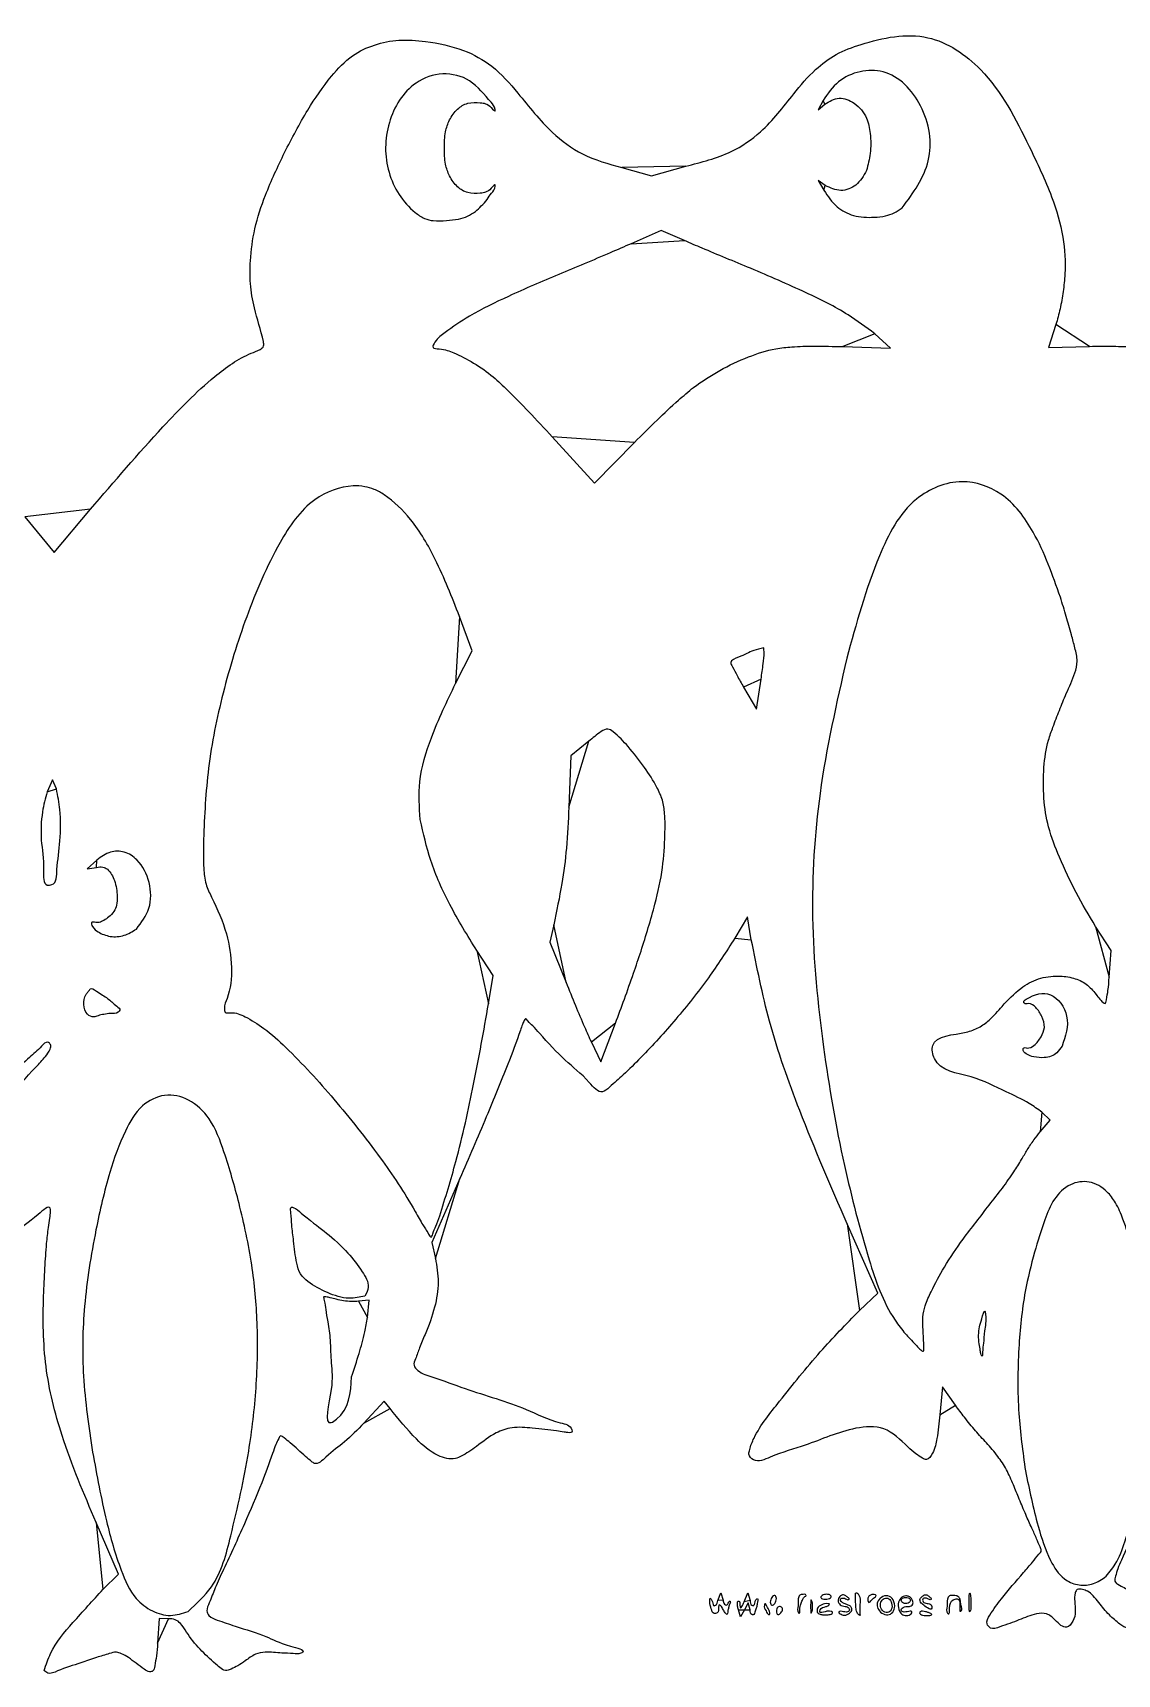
# Model space of a CAD drawing. Extents: x 0 to 2979, y 17 to 451.
# Drawn here: x 1323.8 to 1608.7, y 16.6 to 447.8 of the extents above; entities that cross this region are included whole.
import ezdxf

# ---------------------------------------------------------------- set-up
doc = ezdxf.new("R2010")
doc.units = 0
doc.layers.add('Layer_1', color=7, linetype='CONTINUOUS')

msp = doc.modelspace()

# ---------------------------------------------------------------- linework, layer by layer
at = {"layer": 'Layer_1', "color": 7}
for points in [[(1531.46184, 430.10472), (1530.18112, 427.600016), (1531.90088, 429.133352)], [(1478.62368, 412.427672), (1486.37624, 410.315632), (1495.38816, 412.813128)], [(1532.05256, 407.731432), (1530.15176, 409.062848), (1531.67456, 406.47776)], [(1552.25712, 401.83876), (1552.25968, 401.83876)], [(1440.10392, 400.938912), (1440.104, 400.938928)], [(1495.05072, 393.252256), (1488.90144, 395.92132), (1481.05072, 392.442)], [(1592.63736, 371.2), (1590.69584, 365.2), (1601.46376, 365.481288)], [(1536.6416, 365.404864), (1549.1896, 364.983152), (1545.0368, 368.801664)], [(1497.4172, 354.708328), (1497.4172, 354.708328)], [(1460.31936, 341.68816), (1471.4144, 329.558216), (1481.9072, 340.227424)], [(1321.77656, 320.676432), (1329.42328, 311.352856), (1338.98904, 322.676432)], [(1434.91992, 276.9238), (1439.25888, 285.447592), (1435.928, 294.5238)], [(1515.86936, 286.247272), (1515.86936, 286.247272)], [(1510.58008, 275.973544), (1513.96016, 270.13532), (1515.1912, 278.067664)], [(1469.90672, 261.724896), (1465.2, 257.936112), (1464.67032, 244.368056)], [(1330.05568, 249.2), (1328.98368, 251.6), (1327.57056, 248.4)], [(1340.67096, 230.517776), (1338.11672, 228.235536), (1340.58728, 228.598136)], [(1330.12272, 228.05952), (1330.12288, 228.05952)], [(1351.0408, 212.38884), (1351.0408, 212.388832)], [(1460.68776, 213.478848), (1459.7028, 208.957704), (1463.92472, 198.361176)], [(1512.61232, 209.578992), (1511.59504, 215.557992), (1508.2764, 209.978992)], [(1606.65376, 199.76288), (1607.14512, 206.725752), (1603.05872, 213.096056)], [(1443.5648, 192.70896), (1444.75752, 200.21792), (1440.48568, 206.70896)], [(1483.63288, 206.610952), (1483.63288, 206.610952)], [(1344.24416, 190.217712), (1344.24416, 190.217712)], [(1470.59472, 182.639864), (1473.04264, 177.51508), (1476.91096, 187.649344)], [(1594.24488, 181.6), (1594.24488, 181.6)], [(1588.49776, 159.097416), (1591.12776, 162.169904), (1588.96384, 164.237128)], [(1436.00288, 146.802784), (1428.63904, 130.005584), (1429.6352, 125.853184)], [(1430.75992, 137.016592), (1430.75992, 137.016592)], [(1541.01752, 112.163064), (1545.88416, 116.726144), (1537.78688, 134.963064)], [(1411.7816, 110.340568), (1412.19512, 114.901504), (1409.42464, 114.578064)], [(1411.10544, 115.924936), (1411.10544, 115.924936)], [(1557.74648, 106.766536), (1557.74688, 106.766536)], [(1573.86272, 106.8), (1573.86272, 106.8)], [(1407.6084, 94.696808), (1407.6084, 94.696808)], [(1566.22816, 87.266408), (1562.8, 92.13444), (1562.176, 84.726096)], [(1417.6944, 86.385976), (1416.16408, 88.371968), (1410.82224, 82.602304)], [(1342.2592, 38.855688), (1346.38032, 42.911376), (1340.48824, 56.455688)], [(1605.4324, 41.981536), (1605.43216, 41.981536)], [(1503.8028, 35.98688), (1504.5736, 37.973736), (1505.17424, 36.081176)], [(1512.32752, 33.498608), (1511.76184, 35.3972), (1510.77872, 33.560272), (1509.7956, 31.723344), (1509.2248, 33.521968), (1509.2248, 33.521968)], [(1510.69232, 35.592856), (1511.71256, 37.985696), (1512.30288, 35.992856)], [(1517.6, 35.505576), (1517.6, 35.505576)], [(1524.91984, 34.6), (1524.91984, 34.6)], [(1530.90592, 36.971432), (1530.90592, 36.971432)], [(1543.2, 36.266664), (1543.2, 36.266664)], [(1554.4, 36), (1554.4, 36)], [(1557.95288, 34.746088), (1557.95288, 34.746144)], [(1569.82856, 35.6), (1569.8288, 35.6)], [(1359.5028, 31.198568), (1357.0056, 31.200168), (1356.63336, 24.77076)], [(1364.63976, 33.123992), (1364.63976, 33.123992)], [(1502.10184, 33.809016), (1502.10184, 33.809016)], [(1516.4988, 33.230944), (1516.4988, 33.230944)], [(1519.2, 33.152784), (1519.2, 33.152784)], [(1528.1856, 34.4), (1528.1856, 34.4)], [(1529.93712, 32.901688), (1529.93712, 32.901688)], [(1535.67352, 32.681096), (1535.67352, 32.681096)], [(1540.53312, 32.533336), (1540.53336, 32.533336)], [(1546.58336, 32.936648), (1546.58336, 32.936648)], [(1549.6, 34.352784), (1549.6, 34.352784)], [(1551.5072, 33.153272), (1551.5072, 33.153272)], [(1556.8, 32.725104), (1556.8, 32.725104)], [(1564.09464, 34.490768), (1564.09464, 34.490768)], [(1326.81456, 17.576672), (1326.81456, 17.576504)]]:
    msp.add_lwpolyline(points, close=True, dxfattribs=at)
for points, knots in [([(1389.96408, 416.4), (1391.922081, 420.17085), (1395.550021, 427.157781), (1401.473427, 435.749523), (1407.247261, 441.935798), (1413.579835, 444.911222), (1420.167933, 446.215972), (1428.114879, 445.601284), (1436.604162, 443.867151), (1445.140753, 439.203901), (1452.207087, 431.034917), (1458.984467, 422.275771), (1468.367259, 415.270553), (1475.063466, 413.414494), (1478.62368, 412.427672)], [0, 0, 0, 0, 12.72927, 23.585801, 31.302924, 37.732295, 44.220976, 51.240161, 61.497502, 70.031841, 79.843518, 93.59008, 103.27574, 114.271629, 114.271629, 114.271629, 114.271629]), ([(1495.38816, 412.813128), (1499.469185, 413.843916), (1506.578251, 415.639528), (1516.468243, 422.295286), (1522.712322, 430.680771), (1528.845472, 437.949969), (1534.862127, 442.525586), (1544.69106, 446.081215), (1558.970812, 449.004018), (1576.078171, 437.257188), (1582.051591, 425.201511), (1585.61984, 418)], [0, 0, 0, 0, 12.541812, 21.847592, 35.06916, 43.666336, 50.368773, 57.39119, 75.072353, 91.200629, 115.128105, 115.128105, 115.128105, 115.128105]), ([(1440.104, 400.938928), (1440.634708, 401.400948), (1441.740871, 402.363944), (1443.197708, 403.943138), (1444.274056, 405.7887), (1445.370121, 406.833661), (1445.352928, 408.359223), (1443.59357, 405.915557), (1441.507853, 405.69581), (1438.074968, 405.524112), (1435.16717, 407.352151), (1433.215649, 410.089146), (1432.030492, 413.644074), (1431.982734, 417.599993), (1432.030591, 421.55596), (1433.215407, 425.110835), (1435.168391, 427.847776), (1438.071755, 429.675438), (1441.532081, 429.508365), (1443.557775, 429.270329), (1445.414238, 426.884072), (1445.268209, 428.464076), (1442.933097, 430.947719), (1439.309626, 435.848497), (1431.431527, 437.774463), (1422.424705, 434.596524), (1416.315368, 424.319385), (1416.126658, 411.061633), (1421.574612, 402.468602), (1426.522523, 399.018149), (1429.412964, 398.308977), (1432.429945, 398.55816), (1435.455083, 398.787611), (1438.09267, 399.537801), (1439.43959, 400.476115), (1440.10392, 400.938912)], [0, 0, 0, 0, 2.111731, 4.401516, 6.400517, 8.502155, 8.838519, 10.220608, 13.35929, 16.655747, 19.739109, 23.280691, 26.556636, 30.817412, 35.078189, 38.354158, 41.89585, 44.978083, 48.27874, 51.437337, 52.785865, 53.157688, 55.332402, 63.304078, 70.572978, 77.978658, 90.521403, 103.579645, 116.148214, 119.084436, 121.464066, 124.900215, 128.100279, 130.581257, 132.995868, 132.995868, 132.995868, 132.995868]), ([(1552.25968, 401.83876), (1555.139916, 405.791715), (1560.983816, 413.812123), (1558.703046, 428.877606), (1549.894275, 438.137032), (1541.012911, 438.068901), (1535.136912, 435.356047), (1532.69562, 431.867673), (1531.46184, 430.10472)], [0, 0, 0, 0, 14.174962, 28.760506, 42.038497, 48.076433, 54.298927, 60.65678, 60.65678, 60.65678, 60.65678]), ([(1531.90088, 429.133352), (1533.138251, 429.864141), (1535.631156, 431.336444), (1540.167068, 429.455913), (1543.121278, 425.880947), (1544.009868, 421.039329), (1544.08661, 416.348148), (1543.264928, 413.16338), (1542.88192, 411.678872)], [0, 0, 0, 0, 4.090988, 8.242024, 13.332935, 17.484682, 22.729794, 27.309331, 27.309331, 27.309331, 27.309331]), ([(1338.98904, 322.676432), (1345.259986, 329.98912), (1355.650885, 342.106176), (1369.321646, 356.129641), (1378.500464, 362.797871), (1383.168293, 364.348209), (1384.692428, 365.447799), (1383.851552, 369.586396), (1382.060337, 374.568685), (1380.844394, 381.809056), (1380.93498, 388.789055), (1381.979368, 396.684073), (1385.139269, 406.217697), (1388.215512, 412.709814), (1389.96408, 416.4)], [0, 0, 0, 0, 28.835478, 47.780116, 59.182053, 61.692446, 62.992672, 64.153249, 73.299596, 79.778596, 85.792811, 94.243967, 103.542252, 115.788235, 115.788235, 115.788235, 115.788235]), ([(1585.61984, 418), (1587.709746, 413.644774), (1591.390295, 405.974754), (1594.81058, 394.673668), (1595.248355, 386.154582), (1594.58258, 379.86707), (1593.835789, 375.408774), (1593.024382, 372.559186), (1592.63736, 371.2)], [0, 0, 0, 0, 14.483978, 25.507835, 35.168945, 39.823331, 44.469237, 48.706115, 48.706115, 48.706115, 48.706115]), ([(1542.88192, 411.678872), (1542.083818, 410.270619), (1540.592578, 407.639324), (1536.021033, 405.845788), (1533.391017, 407.095456), (1532.05256, 407.731432)], [0, 0, 0, 0, 4.764793, 8.902928, 13.191321, 13.191321, 13.191321, 13.191321]), ([(1531.67456, 406.47776), (1532.713968, 404.926086), (1534.670543, 402.005225), (1539.564442, 399.429822), (1544.090287, 399.265534), (1547.696638, 399.651606), (1550.235176, 400.431161), (1551.58124, 401.368239), (1552.25712, 401.83876)], [0, 0, 0, 0, 5.530867, 10.41127, 15.900467, 18.861422, 21.298347, 23.75598, 23.75598, 23.75598, 23.75598]), ([(1481.05072, 392.442), (1479.22222, 391.645542), (1475.122455, 389.859765), (1468.77107, 387.170271), (1459.791636, 383.489432), (1449.611396, 379.063548), (1439.604698, 374.283089), (1433.056465, 369.821495), (1429.952497, 367.55277), (1428.49529, 364.861531), (1431.771845, 364.827415), (1434.892977, 363.673531), (1439.885682, 361.074997), (1444.582881, 357.82173), (1449.247362, 353.296259), (1454.412583, 348.055203), (1458.266061, 343.901455), (1460.31936, 341.68816)], [0, 0, 0, 0, 5.983437, 13.415746, 20.688302, 35.11311, 46.601212, 54.283862, 57.972847, 59.429205, 61.083938, 65.084476, 70.875994, 77.242076, 82.352991, 90.290894, 99.344928, 99.344928, 99.344928, 99.344928]), ([(1545.0368, 368.801664), (1542.747749, 370.507079), (1537.118895, 374.700754), (1525.986242, 380.131615), (1515.171524, 384.871304), (1505.991722, 388.62524), (1500.208744, 391.047284), (1496.59412, 392.592478), (1495.05072, 393.252256)], [0, 0, 0, 0, 8.549287, 21.022989, 36.995596, 44.012397, 50.769943, 55.805417, 55.805417, 55.805417, 55.805417]), ([(1497.4172, 354.708328), (1499.676829, 356.254815), (1504.235889, 359.375029), (1511.546522, 362.712158), (1517.938959, 364.833568), (1523.789457, 365.445159), (1529.665317, 365.584959), (1534.131527, 365.469662), (1536.6416, 365.404864)], [0, 0, 0, 0, 8.19922, 16.54287, 24.038015, 28.266063, 34.135369, 41.666741, 41.666741, 41.666741, 41.666741]), ([(1601.46376, 365.481288), (1603.535959, 365.50836), (1607.4464, 365.559448), (1612.668787, 365.348725), (1618.425524, 364.797988), (1624.994637, 362.446382), (1632.522303, 358.821216), (1638.264061, 354.97132), (1642.002524, 351.784418), (1644.190908, 349.991253), (1645.503966, 348.914665), (1646.03104, 348.482512)], [0, 0, 0, 0, 6.215253, 11.728783, 15.683574, 23.509082, 32.453791, 40.747174, 44.1407, 47.189903, 49.234675, 49.234675, 49.234675, 49.234675]), ([(1481.9072, 340.227424), (1483.889914, 342.200924), (1487.673489, 345.966916), (1492.807257, 350.842316), (1496.085909, 353.591874), (1497.4172, 354.708328)], [0, 0, 0, 0, 8.393016, 16.016233, 21.227761, 21.227761, 21.227761, 21.227761]), ([(1435.928, 294.5238), (1433.953628, 299.580822), (1430.481311, 308.474579), (1424.081566, 319.540211), (1418.083346, 325.427998), (1413.718673, 327.951837), (1410.915741, 328.737672), (1405.453348, 329.043315), (1396.038751, 325.405629), (1387.124539, 312.069668), (1379.750432, 294.691887), (1373.592754, 274.744405), (1369.559476, 255.147754), (1368.963014, 242.187775), (1368.6748, 235.925424)], [0, 0, 0, 0, 16.278472, 28.628863, 38.068776, 41.070518, 43.655502, 46.719832, 57.389567, 71.897022, 93.307022, 114.268983, 134.355605, 153.1368, 153.1368, 153.1368, 153.1368]), ([(1593.81352, 299.56732), (1591.771332, 305.393013), (1588.281854, 315.34735), (1579.623146, 327.143177), (1567.267665, 331.421037), (1553.386788, 325.539549), (1544.183555, 307.265841), (1540.163162, 292.559679), (1537.69432, 283.52892)], [0, 0, 0, 0, 18.524724, 31.653122, 42.320214, 55.142176, 72.913453, 101.191296, 101.191296, 101.191296, 101.191296]), ([(1603.05872, 213.096056), (1601.305694, 216.025691), (1597.793795, 221.894731), (1593.722138, 230.646531), (1590.493054, 238.867714), (1589.296298, 246.905495), (1589.276595, 254.585804), (1590.219518, 260.890523), (1591.977138, 265.78497), (1593.532543, 269.871373), (1595.468629, 274.610091), (1597.472522, 278.737793), (1598.472579, 282.890706), (1597.601798, 286.274465), (1596.635721, 290.157312), (1595.343224, 294.607042), (1594.333701, 297.88056), (1593.81352, 299.56732)], [0, 0, 0, 0, 10.233862, 20.501852, 28.946055, 36.612635, 44.713578, 51.946045, 55.576977, 60.290816, 65.071782, 70.914535, 74.093904, 77.587058, 81.179749, 86.163165, 91.460651, 91.460651, 91.460651, 91.460651]), ([(1515.86936, 286.247272), (1514.970161, 286.048312), (1512.609224, 285.525921), (1510.306919, 284.049009), (1506.674185, 282.915345), (1507.987403, 280.815383), (1508.946795, 278.766229), (1509.986737, 276.988077), (1510.58008, 275.973544)], [0, 0, 0, 0, 2.689167, 7.060677, 9.554503, 10.748106, 13.359085, 16.82799, 16.82799, 16.82799, 16.82799]), ([(1515.1912, 278.067664), (1515.368427, 279.408339), (1515.674178, 281.721271), (1516.07715, 284.461192), (1515.916331, 285.843531), (1515.86936, 286.247272)], [0, 0, 0, 0, 4.066033, 7.014714, 8.231255, 8.231255, 8.231255, 8.231255]), ([(1537.69432, 283.52892), (1535.010963, 271.756055), (1529.904008, 249.349983), (1527.856435, 214.893744), (1531.073034, 182.15588), (1536.265822, 152.148745), (1542.58983, 127.990088), (1547.503241, 113.244093), (1553.130314, 105.864481), (1554.994937, 104.083726), (1557.987662, 100.788998), (1557.927654, 102.797753), (1557.894547, 104.361325), (1557.801067, 105.879819), (1557.74648, 106.766536)], [0, 0, 0, 0, 36.178175, 68.854164, 103.014079, 134.610561, 160.267638, 177.501876, 181.88327, 186.198834, 188.548684, 189.258052, 191.114985, 193.721238, 193.721238, 193.721238, 193.721238]), ([(1425.61224, 241.12352), (1425.410369, 244.454527), (1424.965586, 251.793764), (1428.684953, 263.962238), (1432.665485, 272.237167), (1434.91992, 276.9238)], [0, 0, 0, 0, 9.944449, 21.910688, 37.53966, 37.53966, 37.53966, 37.53966]), ([(1483.63288, 206.610952), (1484.920012, 210.703646), (1487.186596, 217.910707), (1489.450753, 228.145302), (1489.920892, 236.1557), (1490.000626, 242.071102), (1489.410988, 246.319437), (1487.510517, 250.385575), (1484.498277, 255.10349), (1480.552049, 260.028553), (1477.526668, 263.394841), (1474.852141, 265.273443), (1472.417395, 263.814548), (1470.933173, 262.57922), (1469.90672, 261.724896)], [0, 0, 0, 0, 12.87158, 22.66631, 31.343348, 36.884282, 40.417684, 44.086706, 50.222091, 57.247842, 62.769296, 64.317568, 66.169496, 70.322057, 70.322057, 70.322057, 70.322057]), ([(1327.57056, 248.4), (1327.127035, 246.684911), (1326.066662, 242.584497), (1325.813735, 235.268819), (1326.966685, 229.981676), (1326.446145, 223.682404), (1330.139938, 224.080186), (1330.130252, 226.318816), (1330.12272, 228.05952)], [0, 0, 0, 0, 5.344026, 12.776428, 20.805133, 24.735775, 25.938991, 30.145317, 30.145317, 30.145317, 30.145317]), ([(1330.12288, 228.05952), (1330.450614, 230.559871), (1331.132311, 235.760674), (1331.268041, 242.901649), (1330.403885, 247.391038), (1330.05568, 249.2)], [0, 0, 0, 0, 7.568949, 15.743635, 21.260553, 21.260553, 21.260553, 21.260553]), ([(1464.67032, 244.368056), (1464.511011, 240.783026), (1464.212697, 234.069871), (1462.873441, 223.743561), (1461.454561, 217.080008), (1460.68776, 213.478848)], [0, 0, 0, 0, 10.762082, 20.152557, 31.1951, 31.1951, 31.1951, 31.1951]), ([(1440.48568, 206.70896), (1438.036189, 210.690325), (1433.380351, 218.257852), (1428.18485, 229.79982), (1426.43128, 237.5184), (1425.61224, 241.12352)], [0, 0, 0, 0, 14.022833, 26.653714, 37.723673, 37.723673, 37.723673, 37.723673]), ([(1351.0408, 212.388832), (1352.361024, 214.124148), (1355.078671, 217.696252), (1354.867527, 224.743348), (1352.19784, 230.143156), (1348.096524, 232.932548), (1343.923772, 232.932763), (1341.804303, 231.359204), (1340.67096, 230.517776)], [0, 0, 0, 0, 6.374589, 13.121934, 19.853331, 23.777945, 27.382506, 31.525183, 31.525183, 31.525183, 31.525183]), ([(1368.6748, 235.925424), (1368.651393, 233.39932), (1368.615178, 229.490974), (1369.065898, 224.256421), (1371.856057, 218.763789), (1374.949703, 211.685574), (1376.400041, 202.595317), (1375.716352, 195.686266), (1374.057373, 192.23194), (1374.22923, 190.196891), (1376.870227, 190.668189), (1380.128616, 189.201675), (1385.155802, 186.062076), (1393.031553, 178.868298), (1403.320556, 167.586871), (1414.800374, 153.065445), (1422.160349, 142.17322), (1426.153394, 134.814101), (1427.367805, 133.09026), (1428.524891, 130.960938), (1429.046438, 132.915118), (1429.816955, 134.405792), (1430.416316, 136.065251), (1430.75992, 137.016592)], [0, 0, 0, 0, 7.602614, 11.762636, 15.527697, 25.917495, 34.816553, 43.071792, 45.789725, 46.780306, 48.120004, 52.157814, 57.954762, 65.579585, 84.168821, 103.759245, 120.638695, 124.666832, 127.515633, 128.579216, 129.536119, 131.706186, 134.621625, 134.621625, 134.621625, 134.621625]), ([(1340.58728, 228.598136), (1341.146459, 228.680025), (1342.14596, 228.826397), (1343.632087, 228.086727), (1344.578493, 226.727507), (1345.388361, 225.029107), (1345.868208, 223.071597), (1346.042841, 220.901474), (1345.979628, 218.812739), (1345.229929, 216.872364), (1343.920744, 215.613459), (1342.616068, 214.675968), (1341.418138, 214.098128), (1340.39539, 214.062904), (1338.937691, 214.407071), (1339.676624, 212.538183), (1341.249257, 211.349687), (1344.232798, 210.187338), (1347.915395, 210.461911), (1349.999667, 211.746942), (1351.0408, 212.38884)], [0, 0, 0, 0, 1.657008, 2.961808, 4.727781, 6.518413, 8.602638, 10.722485, 13.048855, 14.810977, 16.80824, 18.367426, 19.694666, 20.597167, 21.702254, 22.765529, 24.791547, 28.211872, 31.844772, 35.47069, 35.47069, 35.47069, 35.47069]), ([(1508.2764, 209.978992), (1506.02168, 206.477683), (1501.267641, 199.095231), (1492.915753, 188.641655), (1485.353056, 180.302286), (1479.32927, 174.324289), (1476.097986, 171.570381), (1472.921903, 168.609114), (1468.794489, 173.806321), (1463.440412, 177.864904), (1458.605474, 183.101567), (1455.3541, 186.86723), (1454.199973, 187.793766), (1453.286745, 189.067897), (1452.812633, 188.118991), (1452.434885, 187.218511), (1451.091604, 183.220111), (1448.03798, 175.234854), (1442.662454, 162.180936), (1438.346895, 152.215536), (1436.00288, 146.802784)], [0, 0, 0, 0, 12.491323, 26.337748, 40.001532, 46.489521, 51.345607, 53.544521, 57.783331, 66.412506, 76.18592, 78.786425, 80.699107, 81.515587, 82.021452, 83.194724, 84.796799, 94.323697, 109.223377, 126.937963, 126.937963, 126.937963, 126.937963]), ([(1537.78688, 134.963064), (1533.504826, 144.809476), (1525.930999, 162.225189), (1517.120263, 187.100783), (1514.053759, 202.391466), (1512.61232, 209.578992)], [0, 0, 0, 0, 32.217414, 56.984131, 78.952292, 78.952292, 78.952292, 78.952292]), ([(1476.91096, 187.649344), (1477.696236, 189.752114), (1479.324363, 194.111823), (1481.569469, 200.431838), (1482.98272, 204.663975), (1483.63288, 206.610952)], [0, 0, 0, 0, 6.733809, 13.961326, 20.119233, 20.119233, 20.119233, 20.119233]), ([(1588.96384, 164.237128), (1587.870591, 165.051205), (1584.976243, 167.20645), (1578.490124, 169.96352), (1570.804171, 174.228224), (1560.83161, 175.124608), (1559.432807, 184.527124), (1567.481557, 184.510315), (1572.358539, 186.339971), (1575.616569, 188.733978), (1578.882568, 192.550737), (1582.803634, 196.686673), (1587.932508, 199.614594), (1592.857455, 200.169125), (1597.19161, 199.723807), (1600.75689, 198.062569), (1602.752689, 195.831), (1604.073931, 194.03919), (1604.76619, 193.299729), (1605.72947, 192.504867), (1606.03398, 194.553946), (1606.396888, 196.429329), (1606.559292, 198.536917), (1606.65376, 199.76288)], [0, 0, 0, 0, 4.083479, 10.810895, 20.82307, 31.647144, 35.13955, 44.554677, 48.098842, 51.462213, 56.405639, 63.200575, 68.462726, 73.72839, 77.780554, 81.441434, 85.184347, 86.727252, 87.935639, 88.578227, 89.606388, 92.139912, 95.662954, 95.662954, 95.662954, 95.662954]), ([(1344.24416, 190.217712), (1344.953563, 190.166125), (1345.893546, 190.097769), (1347.061225, 191.230281), (1345.185149, 192.613962), (1343.478636, 194.36471), (1341.295793, 195.425198), (1339.148985, 197.160247), (1338.654573, 196.261022), (1338.264324, 195.766543), (1337.357918, 194.690066), (1337.128958, 192.523458), (1337.702251, 190.060847), (1339.693452, 189.021085), (1341.10654, 189.74811), (1342.576222, 189.962307), (1343.67351, 190.130331), (1344.24416, 190.217712)], [0, 0, 0, 0, 2.061545, 2.731616, 4.087369, 7.237512, 10.770266, 12.486018, 12.879797, 13.581388, 14.439063, 17.018409, 19.754278, 21.58734, 22.714318, 24.312537, 26.044323, 26.044323, 26.044323, 26.044323]), ([(1463.92472, 198.361176), (1464.740905, 196.346098), (1466.324842, 192.435518), (1468.53108, 187.186508), (1469.985539, 183.982022), (1470.59472, 182.639864)], [0, 0, 0, 0, 6.522362, 12.657686, 17.07934, 17.07934, 17.07934, 17.07934]), ([(1594.24488, 181.6), (1595.149412, 184.214481), (1596.852479, 189.137064), (1591.708548, 196.529948), (1586.721836, 195.21283), (1584.019871, 193.432072), (1584.452176, 192.585053), (1585.887762, 193.080764), (1587.63034, 191.672034), (1589.03115, 189.479065), (1589.95538, 186.632183), (1588.752488, 183.89854), (1587.309816, 181.996302), (1585.519484, 180.910519), (1584.61502, 181.283648), (1584.123436, 181.193612), (1583.816586, 180.426329), (1585.050492, 179.285327), (1586.986122, 178.676535), (1589.300324, 178.505369), (1591.409105, 178.816391), (1593.070277, 179.916584), (1593.821623, 180.993397), (1594.24488, 181.6)], [0, 0, 0, 0, 8.008035, 15.077642, 21.534586, 22.519385, 22.888374, 23.949743, 26.111901, 28.99237, 31.927272, 34.542254, 37.466851, 39.363601, 39.930822, 40.342827, 40.689778, 42.145687, 44.35635, 47.066131, 48.945124, 50.654509, 52.859734, 52.859734, 52.859734, 52.859734]), ([(1430.75992, 137.016592), (1432.223163, 141.771549), (1435.728963, 153.164004), (1439.831859, 171.802693), (1442.308453, 185.67281), (1443.5648, 192.70896)], [0, 0, 0, 0, 14.920678, 35.748618, 57.192754, 57.192754, 57.192754, 57.192754]), ([(1340.48824, 56.455688), (1337.265069, 63.996215), (1331.605702, 77.236157), (1326.600376, 97.351959), (1326.442176, 112.262605), (1326.98595, 123.016227), (1327.379861, 129.018336), (1327.837656, 133.354952), (1328.305664, 136.21624), (1328.493931, 137.80714), (1328.482644, 140.240494), (1323.229095, 135.493783), (1319.552656, 133.277257), (1314.06667, 128.108598), (1310.09904, 123.894858), (1307.993493, 119.054812), (1307.879157, 113.505288), (1308.762752, 106.282367), (1311.421639, 96.792995), (1315.469827, 86.922307), (1317.063817, 79.820456), (1319.859596, 75.467082), (1317.269858, 73.481835), (1313.615301, 78.982625), (1308.492825, 82.898556), (1300.982282, 92.386728), (1293.796213, 103.064879), (1289.081723, 116.290716), (1290.680007, 129.919681), (1298.895116, 143.7876), (1310.014843, 159.900984), (1320.361251, 171.570062), (1326.884821, 178.52511), (1328.311859, 180.398891), (1328.762966, 182.033401), (1327.421718, 183.030282), (1325.455049, 180.766876), (1322.630456, 178.481226), (1318.970905, 174.775686), (1316.1481, 172.697087), (1313.277265, 170.497666), (1312.099875, 174.29647), (1314.556065, 178.997458), (1316.047561, 183.649963), (1317.00712, 186.643168)], [0, 0, 0, 0, 24.584063, 43.165629, 61.730846, 69.038969, 75.504287, 79.73271, 82.199754, 84.038387, 84.865959, 88.438765, 95.983426, 103.430656, 109.26043, 113.545034, 118.850942, 125.690105, 135.324819, 148.549081, 156.452436, 159.580786, 160.518317, 164.942973, 173.564262, 183.007459, 199.736279, 212.71833, 223.989235, 239.637806, 260.425518, 282.780421, 286.518417, 288.778316, 290.047305, 290.934806, 292.848738, 297.186588, 303.17109, 307.278201, 309.382271, 311.161423, 316.339412, 325.679966, 325.679966, 325.679966, 325.679966]), ([(1364.63976, 33.123992), (1366.873695, 35.144153), (1372.703323, 40.415922), (1376.629279, 55.86413), (1380.569189, 73.1185), (1382.774509, 91.944066), (1383.084498, 108.330995), (1381.615021, 124.586838), (1378.374186, 139.590201), (1374.683251, 152.392087), (1371.104551, 162.215572), (1365.37168, 167.872987), (1358.371957, 169.456027), (1351.755381, 166.033753), (1347.388168, 158.288887), (1343.468152, 147.274611), (1339.951023, 131.831619), (1337.033025, 113.985776), (1336.662736, 94.299962), (1338.565027, 81.574767), (1339.5592, 74.924336)], [0, 0, 0, 0, 8.889544, 23.197962, 45.954751, 62.712879, 79.787797, 95.075655, 111.571455, 125.698839, 135.189205, 142.520344, 148.905054, 155.320509, 163.319475, 174.913261, 190.480938, 210.703819, 229.105364, 249.250705, 249.250705, 249.250705, 249.250705]), ([(1559.83984, 117.10864), (1560.959181, 119.290655), (1563.4178, 124.083421), (1568.65526, 131.625963), (1573.980869, 138.360416), (1578.519964, 144.21798), (1581.370064, 148.186169), (1583.483849, 151.571176), (1585.103988, 154.431839), (1586.739586, 156.867781), (1587.944209, 158.395429), (1588.49776, 159.097416)], [0, 0, 0, 0, 7.350472, 16.145212, 27.480249, 33.11632, 38.375212, 42.128555, 45.082487, 48.236361, 50.917828, 50.917828, 50.917828, 50.917828]), ([(1613.0612, 157.057568), (1613.590273, 156.284933), (1614.650299, 154.736916), (1616.058256, 152.52778), (1617.302351, 150.180091), (1619.07701, 147.425792), (1621.648504, 143.93239), (1628.158519, 135.631024), (1636.450201, 125.220232), (1643.473088, 110.915382), (1641.358712, 99.915212), (1636.895879, 91.933149), (1632.09626, 84.799258), (1627.068078, 78.936647), (1622.917182, 74.336217), (1620.365772, 70.466575), (1618.344883, 65.871915), (1616.169765, 60.446159), (1613.230105, 53.842873), (1610.673551, 48.485469), (1608.886036, 44.429505), (1608.371188, 42.650211), (1607.869885, 40.874642), (1609.995393, 39.56468), (1613.103144, 38.19079), (1617.529282, 36.576115), (1622.440546, 34.880962), (1624.612347, 33.795405), (1627.748553, 32.663238), (1626.136531, 32.144018), (1624.748992, 32.289179), (1622.283566, 32.401534), (1619.783028, 32.788538), (1617.144759, 32.309482), (1615.423706, 30.968948), (1613.826532, 29.857862), (1612.615411, 29.157809), (1611.100837, 28.519061), (1608.980575, 30.095733), (1606.484024, 32.192945), (1604.305247, 34.946944), (1602.573226, 37.15227), (1601.102197, 38.410906), (1599.684956, 38.904292), (1598.210502, 39.119814), (1597.440587, 37.561154), (1597.648787, 34.761241), (1598.092709, 31.434326), (1595.160963, 28.005636), (1592.563459, 30.773063), (1590.401221, 32.76924), (1586.690267, 32.526029), (1582.791091, 30.66657), (1578.993947, 29.500561), (1575.663915, 28.164014), (1574.087913, 30.119963), (1575.833189, 33.118888), (1578.968308, 37.369012), (1582.916425, 41.96905), (1586.37337, 45.827673), (1587.706945, 47.745637), (1589.052582, 49.04359), (1588.18488, 50.500679), (1587.531181, 52.414546), (1586.175278, 55.232689), (1584.662759, 58.692227), (1583.026977, 62.483864), (1581.439852, 66.465277), (1579.759632, 70.318089), (1577.363978, 74.022535), (1574.450624, 77.272476), (1571.434367, 80.621325), (1568.710586, 83.925083), (1567.011184, 86.212464), (1566.22816, 87.266408)], [0, 0, 0, 0, 2.809482, 5.62895, 7.852324, 10.775677, 15.447315, 20.864564, 42.394326, 55.771155, 66.714034, 74.304202, 83.219744, 92.443031, 97.455626, 101.793019, 106.274817, 112.48304, 119.344448, 127.918929, 130.404447, 132.475613, 133.71685, 135.327858, 138.890189, 144.504731, 149.550897, 153.211622, 154.714929, 155.39511, 157.048492, 159.371353, 162.567724, 164.691368, 167.164584, 169.002389, 170.521608, 171.416784, 173.702506, 177.402296, 181.70097, 184.007912, 185.883789, 187.323181, 188.656282, 189.684431, 191.914465, 197.158227, 199.417246, 202.92762, 205.75384, 208.387094, 213.273839, 218.600616, 221.109849, 222.487422, 224.900636, 230.171203, 239.211446, 242.822379, 245.488049, 246.637454, 247.66402, 249.953443, 253.012745, 256.893451, 261.336483, 265.380803, 269.761025, 273.920326, 278.547256, 282.835967, 287.445403, 291.384058, 291.384058, 291.384058, 291.384058]), ([(1605.43216, 41.981536), (1606.432693, 43.120915), (1608.853001, 45.877092), (1611.115195, 52.272786), (1614.602609, 65.034559), (1617.745621, 83.591272), (1617.661361, 106.928673), (1614.035508, 124.230135), (1610.649347, 135.313583), (1608.643877, 140.242788), (1605.861333, 143.923469), (1601.63318, 146.503779), (1595.969796, 145.615285), (1591.838995, 141.501113), (1589.308649, 135.073059), (1586.794265, 126.979329), (1584.021619, 115.781781), (1582.62353, 101.56689), (1582.484296, 85.725411), (1583.93791, 75.032315), (1584.622, 70)], [0, 0, 0, 0, 4.516133, 10.924609, 20.002798, 44.374752, 67.022059, 89.637628, 97.059791, 101.838419, 105.480325, 110.813705, 115.759907, 121.447831, 127.438159, 136.342222, 146.910931, 161.963344, 179.083107, 194.302214, 194.302214, 194.302214, 194.302214]), ([(1411.10544, 115.924936), (1411.512574, 116.723215), (1412.602992, 118.861225), (1410.003749, 123.062734), (1406.584282, 127.633129), (1400.684251, 132.957093), (1396.985963, 135.45281), (1391.376058, 140.35863), (1391.713052, 137.005639), (1391.877267, 134.404325), (1392.440347, 129.863189), (1392.865909, 125.581048), (1393.873385, 121.692908), (1396.87449, 119.019401), (1401.108042, 116.739209), (1406.37207, 114.972209), (1409.71399, 115.644867), (1411.10544, 115.924936)], [0, 0, 0, 0, 2.559785, 6.855806, 13.070139, 20.721026, 28.547319, 32.25023, 33.544509, 36.663194, 40.937755, 46.825129, 49.849402, 52.576383, 58.509605, 64.401735, 68.605135, 68.605135, 68.605135, 68.605135]), ([(1429.6352, 125.853184), (1429.969798, 123.788623), (1430.66094, 119.524093), (1429.544534, 112.66366), (1427.442612, 107.042244), (1425.42889, 102.579768), (1424.6425, 99.930402), (1423.648514, 97.736991), (1425.624296, 95.604912), (1430.41353, 94.276443), (1439.791833, 90.635407), (1451.625483, 87.407476), (1459.901475, 83.051596), (1465.354308, 82.052584), (1465.572258, 80.102473), (1464.478958, 80.001781), (1463.25389, 80.294804), (1461.06856, 80.601265), (1458.303008, 80.939069), (1454.420399, 81.315188), (1450.018359, 81.744176), (1444.848256, 79.965987), (1441.457617, 77.166319), (1438.45546, 75.04962), (1436.609218, 73.996655), (1433.985401, 72.751788), (1429.229211, 74.105966), (1423.665427, 79.055722), (1419.922139, 83.651121), (1417.6944, 86.385976)], [0, 0, 0, 0, 6.241735, 12.892845, 20.511296, 24.305949, 27.398553, 29.135448, 30.774172, 35.101425, 44.098925, 61.043764, 70.701572, 74.260814, 74.840543, 75.509576, 76.893345, 78.937715, 81.963089, 85.316322, 90.648868, 95.037436, 101.28474, 103.749924, 106.041566, 107.686356, 112.302533, 119.482575, 130.036681, 130.036681, 130.036681, 130.036681]), ([(1557.74688, 106.766536), (1557.6695, 107.994008), (1557.527945, 110.239468), (1558.268177, 113.776355), (1559.271232, 115.903061), (1559.83984, 117.10864)], [0, 0, 0, 0, 3.675095, 6.722987, 10.712094, 10.712094, 10.712094, 10.712094]), ([(1409.42464, 114.578064), (1408.818868, 114.548708), (1407.509829, 114.485273), (1405.540715, 114.682856), (1403.691866, 115.050046), (1402.10949, 115.504989), (1401.138634, 115.689746), (1400.049982, 115.912141), (1400.722334, 114.079703), (1400.698539, 112.280385), (1401.509675, 108.626228), (1402.050003, 104.089595), (1402.156418, 97.795897), (1402.986784, 92.178531), (1399.84608, 81.010648), (1407.017878, 85.713638), (1407.332385, 90.498005), (1407.6084, 94.696808)], [0, 0, 0, 0, 1.818453, 3.929571, 5.899528, 7.523321, 8.70842, 9.205711, 10.176076, 12.566313, 15.861625, 20.710476, 26.71158, 33.666544, 42.371478, 44.015192, 55.801486, 55.801486, 55.801486, 55.801486]), ([(1562.176, 84.726096), (1561.949499, 82.603744), (1561.577298, 79.116156), (1560.732363, 75.345601), (1559.072699, 72.630761), (1557.224487, 73.49185), (1555.684254, 74.634947), (1552.442652, 77.430848), (1548.003847, 82.100058), (1537.558511, 81.32622), (1528.078758, 76.85346), (1519.515304, 74.693872), (1513.81699, 71.867621), (1511.759278, 74.186433), (1512.224745, 75.758579), (1512.623727, 77.156425), (1514.716603, 81.734894), (1521.116938, 89.634088), (1530.121051, 100.992123), (1537.529615, 108.587302), (1541.01752, 112.163064)], [0, 0, 0, 0, 6.269475, 10.30241, 12.585888, 13.66444, 15.782416, 18.539057, 26.489383, 33.798332, 47.817469, 57.516597, 62.015704, 63.917188, 65.107808, 66.689523, 68.343499, 80.109926, 96.935207, 111.903355, 111.903355, 111.903355, 111.903355]), ([(1573.86272, 106.8), (1574.114275, 108.078929), (1574.415538, 109.610581), (1573.89615, 112.807029), (1573.054563, 109.554077), (1572.494135, 108.005681), (1572.258655, 105.59449), (1572.403035, 103.57756), (1572.761869, 101.805928), (1572.871044, 100.848777), (1573.310781, 99.801319), (1573.36294, 102.124721), (1573.653133, 103.595156), (1573.786048, 105.627593), (1573.86272, 106.8)], [0, 0, 0, 0, 4.359959, 5.221511, 7.357753, 9.585607, 11.823573, 14.093048, 15.824325, 17.008104, 17.400606, 18.410434, 20.80709, 24.074255, 24.074255, 24.074255, 24.074255]), ([(1407.6084, 94.696808), (1408.271227, 96.76146), (1409.526594, 100.671824), (1410.998155, 105.878444), (1411.557603, 109.064789), (1411.7816, 110.340568)], [0, 0, 0, 0, 6.506687, 12.323391, 16.207487, 16.207487, 16.207487, 16.207487]), ([(1410.82224, 82.602304), (1409.13935, 80.841495), (1405.961931, 77.51696), (1401.797396, 74.753148), (1398.545649, 71.347074), (1396.752758, 72.739532), (1395.348484, 73.914465), (1393.519567, 75.588395), (1391.633565, 77.367221), (1390.221033, 78.343565), (1388.976128, 79.510266), (1388.202897, 78.191128), (1387.57986, 76.778664), (1386.218277, 72.712315), (1383.645387, 65.808225), (1379.250823, 55.606668), (1375.084459, 46.493386), (1371.792593, 39.609041), (1370.549897, 36.018433), (1369.321042, 33.559542), (1370.196506, 31.543611), (1373.173764, 30.56045), (1377.958761, 28.847896), (1385.288468, 26.736013), (1388.941401, 24.518635), (1395.782195, 22.94782), (1393.759711, 21.81784), (1391.924143, 22.139234), (1388.814743, 22.100422), (1385.500644, 22.592695), (1382.05452, 21.980267), (1379.901222, 20.245916), (1377.817609, 18.885812), (1376.247448, 18.029929), (1374.113607, 17.194489), (1371.172895, 19.978922), (1367.696197, 23.013373), (1364.692046, 26.813029), (1362.966646, 29.711094), (1361.300902, 31.124822), (1360.1035, 31.173931), (1359.5028, 31.198568)], [0, 0, 0, 0, 7.111393, 13.426821, 16.845286, 17.757798, 19.779618, 22.48223, 25.206329, 27.28702, 28.290674, 29.124081, 30.946241, 33.405396, 41.652924, 53.318764, 66.559249, 71.852353, 76.035713, 78.220906, 79.571206, 82.042201, 87.014284, 95.554927, 102.445275, 106.028041, 106.586109, 108.536719, 111.531838, 115.919042, 118.54398, 121.732174, 124.051551, 125.996361, 127.176585, 130.574069, 136.261497, 141.985733, 144.707446, 146.451966, 148.208178, 148.208178, 148.208178, 148.208178]), ([(1339.5592, 74.924336), (1340.664237, 68.873284), (1342.581223, 58.376088), (1346.226433, 45.517675), (1349.932316, 36.921804), (1354.975119, 33.031889), (1360.012071, 31.565944), (1363.116605, 32.611177), (1364.63976, 33.123992)], [0, 0, 0, 0, 18.410493, 31.938005, 40.342182, 45.69337, 50.595775, 55.317681, 55.317681, 55.317681, 55.317681]), ([(1584.622, 70), (1585.642993, 65.140792), (1587.322955, 57.145349), (1590.381186, 47.487893), (1593.973006, 41.787734), (1598.225235, 39.871135), (1602.168221, 39.932722), (1604.337779, 41.294479), (1605.4324, 41.981536)], [0, 0, 0, 0, 14.866892, 24.462296, 30.504704, 34.228827, 37.976482, 41.792767, 41.792767, 41.792767, 41.792767]), ([(1326.81456, 17.576504), (1327.324006, 19.108091), (1328.888617, 23.811907), (1334.760753, 30.668962), (1339.627586, 35.982519), (1342.2592, 38.855688)], [0, 0, 0, 0, 4.814976, 14.787773, 26.529157, 26.529157, 26.529157, 26.529157]), ([(1502.10184, 33.809016), (1501.900873, 34.382234), (1501.629103, 35.157404), (1501.749525, 37.001737), (1502.505659, 35.555328), (1502.552624, 34.464622), (1503.65138, 34.798562), (1503.736575, 35.467159), (1503.8028, 35.98688)], [0, 0, 0, 0, 2.058833, 2.784189, 3.886891, 4.996844, 5.396743, 6.792775, 6.792775, 6.792775, 6.792775]), ([(1505.17424, 36.081176), (1505.246057, 35.694474), (1505.348189, 35.144543), (1506.136873, 34.615311), (1506.56296, 35.19168), (1506.857219, 36.005636), (1507.265663, 35.517012), (1506.759325, 34.896302), (1506.668786, 34.07947), (1506.387932, 33.275872), (1506.495903, 32.671247), (1506.125938, 32.175174), (1505.637636, 32.961762), (1505.132564, 33.599913), (1504.852691, 34.430252), (1504.026158, 35.019558), (1504.028291, 33.763866), (1504.044777, 32.765563), (1502.483656, 32.351824), (1502.250384, 33.242102), (1502.10184, 33.809016)], [0, 0, 0, 0, 1.152556, 1.639057, 2.384002, 3.066228, 3.214818, 4.021707, 4.921457, 5.802466, 6.478713, 6.739422, 7.308305, 8.361517, 9.593304, 10.021165, 10.628566, 12.177912, 12.997752, 14.43508, 14.43508, 14.43508, 14.43508]), ([(1509.2248, 33.521968), (1509.135517, 33.848742), (1508.973011, 34.443516), (1508.956283, 35.165333), (1508.985133, 35.805036), (1509.474302, 35.876372), (1509.581505, 35.286812), (1509.653404, 34.865746), (1509.630461, 33.860849), (1510.423355, 34.678473), (1510.576529, 35.19921), (1510.69232, 35.592856)], [0, 0, 0, 0, 0.996021, 1.812898, 2.323387, 2.568222, 2.990781, 3.703152, 4.358654, 4.798182, 6.159562, 6.159562, 6.159562, 6.159562]), ([(1512.30288, 35.992856), (1512.322663, 35.477643), (1512.347772, 34.823703), (1513.389279, 34.45045), (1513.558513, 35.606242), (1513.755016, 36.180567), (1514.312212, 36.590513), (1514.284033, 35.764805), (1514.200413, 35.158428), (1513.971889, 34.121961), (1513.5353, 33.286711), (1513.405921, 32.061313), (1512.364117, 32.346657), (1512.343655, 32.990718), (1512.32752, 33.498608)], [0, 0, 0, 0, 1.352383, 1.716525, 2.830427, 3.646326, 3.920084, 4.38718, 5.216404, 6.253037, 7.28499, 8.413745, 8.761822, 10.06007, 10.06007, 10.06007, 10.06007]), ([(1516.4988, 33.230944), (1516.210263, 33.686644), (1515.850662, 34.25458), (1516.309802, 35.468526), (1516.89768, 34.086804), (1517.269427, 33.430656), (1517.450189, 32.836021), (1517.474216, 32.259706), (1517.009882, 32.268907), (1516.752914, 32.696953), (1516.593719, 33.031482), (1516.4988, 33.230944)], [0, 0, 0, 0, 1.556434, 1.93977, 3.101972, 3.974076, 4.654826, 5.050207, 5.307426, 5.764566, 6.439645, 6.439645, 6.439645, 6.439645]), ([(1517.6, 35.505576), (1517.623277, 35.732988), (1517.669562, 36.185174), (1517.960009, 36.773528), (1518.313729, 37.205537), (1518.813536, 37.364377), (1519.170584, 36.996675), (1519.226644, 36.446594), (1519.121348, 35.815792), (1518.842188, 35.226238), (1518.485533, 34.794542), (1517.987497, 34.635513), (1517.625442, 35.003748), (1517.609424, 35.319687), (1517.6, 35.505576)], [0, 0, 0, 0, 0.681079, 1.354254, 1.93162, 2.343367, 2.726591, 3.274354, 3.955433, 4.628607, 5.205974, 5.617721, 6.000945, 6.548707, 6.548707, 6.548707, 6.548707]), ([(1524.91984, 34.6), (1524.889625, 35.191421), (1524.843025, 36.10355), (1525.200644, 37.478618), (1526.13443, 37.572735), (1526.748783, 37.664901), (1527.146278, 37.232273), (1526.479049, 36.931265), (1526.091978, 36.292593), (1525.653685, 35.172708), (1525.292301, 34.273077), (1525.437791, 32.182759), (1524.639735, 33.249106), (1524.787451, 33.961511), (1524.91984, 34.6)], [0, 0, 0, 0, 1.832193, 2.82573, 3.705183, 4.369595, 4.627738, 5.103208, 5.914119, 7.081869, 8.405862, 9.840866, 10.055194, 11.906536, 11.906536, 11.906536, 11.906536]), ([(1528.1856, 34.4), (1528.183971, 34.728992), (1528.181647, 35.198223), (1528.314605, 36.338765), (1528.683449, 35.545644), (1528.686283, 34.912747), (1528.686283, 33.887253), (1528.683449, 33.254356), (1528.314605, 32.461235), (1528.181647, 33.601777), (1528.183971, 34.071008), (1528.1856, 34.4)], [0, 0, 0, 0, 1.21955, 1.739402, 2.10995, 3.016968, 4.022894, 4.929912, 5.300459, 5.820312, 7.039861, 7.039861, 7.039861, 7.039861]), ([(1529.93712, 32.901688), (1529.903269, 33.270815), (1529.823276, 34.143093), (1531.294231, 34.923582), (1532.151785, 35.235464), (1533.312979, 35.074588), (1532.774787, 34.564292), (1531.990604, 34.280013), (1530.722838, 34.045354), (1530.41697, 32.471459), (1531.907434, 33.065473), (1532.794619, 33.180555), (1533.429772, 33.17085), (1534.033591, 32.982441), (1533.83123, 32.439903), (1533.175845, 32.3188), (1532.35461, 32.13403), (1531.389205, 32.191722), (1530.504769, 32.382419), (1530.106689, 32.746571), (1529.93712, 32.901688)], [0, 0, 0, 0, 1.035555, 2.447105, 4.16247, 4.546506, 4.893106, 5.731596, 7.490983, 8.07182, 9.488082, 10.351197, 11.050717, 11.501359, 11.815146, 12.43114, 13.355655, 14.389148, 15.304756, 15.984192, 15.984192, 15.984192, 15.984192]), ([(1530.90592, 36.971432), (1531.017582, 37.08611), (1531.269914, 37.345258), (1531.825051, 37.535403), (1532.427895, 37.631232), (1532.998714, 37.547327), (1533.431848, 37.357043), (1533.685513, 36.956857), (1533.341342, 36.559261), (1532.783216, 36.398916), (1532.064199, 36.315741), (1531.44988, 36.380663), (1530.860341, 36.567417), (1530.892853, 36.855603), (1530.90592, 36.971432)], [0, 0, 0, 0, 0.474685, 1.072686, 1.712396, 2.299438, 2.771148, 3.124979, 3.505584, 4.103585, 4.884687, 5.612887, 6.084598, 6.401598, 6.401598, 6.401598, 6.401598]), ([(1535.67352, 32.681096), (1535.63466, 32.810836), (1535.54818, 33.099557), (1536.213894, 33.185462), (1536.797404, 33.016552), (1537.52949, 32.898492), (1538.187793, 33.008621), (1538.47934, 33.514066), (1538.264368, 34.000942), (1537.822941, 34.335093), (1536.988263, 34.42181), (1535.899543, 34.623685), (1535.211435, 35.915923), (1535.748182, 36.947127), (1536.44263, 37.525266), (1537.266678, 37.465242), (1537.668663, 36.925323), (1538.475467, 36.509523), (1538.023237, 35.98273), (1537.413544, 36.528697), (1536.785125, 36.606699), (1536.194154, 36.60457), (1535.901804, 36.127841), (1536.275789, 35.620609), (1536.861352, 35.219897), (1537.679367, 34.954886), (1538.462685, 34.662486), (1539.021921, 34.119815), (1539.096137, 33.15314), (1538.128893, 32.344017), (1536.760682, 31.913526), (1536.015768, 32.439458), (1535.67352, 32.681096)], [0, 0, 0, 0, 0.341076, 0.759027, 1.526019, 2.344329, 2.94083, 3.392969, 3.869854, 4.393792, 4.987242, 6.360751, 7.515165, 8.769073, 9.518415, 10.12126, 10.960831, 11.725651, 11.913861, 12.732581, 13.455667, 13.967184, 14.345481, 14.859635, 15.609491, 16.519975, 17.400933, 18.119696, 18.713248, 20.076043, 21.482358, 22.677664, 22.677664, 22.677664, 22.677664]), ([(1540.53336, 32.533336), (1540.434815, 32.746373), (1540.16687, 33.325624), (1540.045291, 34.526924), (1540.032689, 35.821481), (1539.771807, 38.63286), (1541.434661, 36.925396), (1541.259103, 35.74882), (1541.11952, 34.813344)], [0, 0, 0, 0, 0.705499, 1.918261, 3.403517, 5.576733, 6.28445, 9.030413, 9.030413, 9.030413, 9.030413]), ([(1541.11952, 34.813344), (1541.145903, 34.307055), (1541.191095, 33.43979), (1541.080615, 32.77936), (1541.228615, 31.904077), (1540.971792, 32.117656), (1540.791135, 32.279742), (1540.627061, 32.441005), (1540.53312, 32.533336)], [0, 0, 0, 0, 1.417853, 2.428758, 2.814843, 2.944342, 3.232848, 3.619287, 3.619287, 3.619287, 3.619287]), ([(1543.2, 36.266664), (1543.238632, 36.502031), (1543.315305, 36.969166), (1543.877767, 37.485521), (1544.566411, 37.601163), (1545.10676, 37.612329), (1545.540324, 37.268785), (1545.102985, 36.892077), (1544.708647, 36.585498), (1544.207956, 36.120219), (1543.894415, 35.73928), (1543.501865, 35.370499), (1543.184189, 35.785991), (1543.193754, 36.07677), (1543.2, 36.266664)], [0, 0, 0, 0, 0.699724, 1.388749, 2.118824, 2.736867, 3.040122, 3.421339, 4.050123, 4.741662, 5.349114, 5.701895, 6.00911, 6.587369, 6.587369, 6.587369, 6.587369]), ([(1546.58336, 32.936648), (1546.226057, 33.347104), (1545.572407, 34.097992), (1545.700332, 35.714521), (1546.720724, 36.955605), (1548.55588, 37.519343), (1550.121314, 36.108731), (1550.447156, 34.207523), (1549.706927, 32.482024), (1547.951998, 31.929348), (1547.062651, 32.583896), (1546.58336, 32.936648)], [0, 0, 0, 0, 1.568955, 2.87025, 4.4658, 6.191665, 7.944043, 10.018306, 11.674065, 13.124156, 14.819082, 14.819082, 14.819082, 14.819082]), ([(1549.6, 34.352784), (1549.574975, 34.641456), (1549.526395, 35.201863), (1549.22804, 35.926778), (1548.654349, 36.656114), (1547.380534, 36.667784), (1546.505975, 35.500352), (1546.498651, 33.974985), (1547.52113, 32.733372), (1549.253244, 32.862105), (1549.479679, 33.835534), (1549.6, 34.352784)], [0, 0, 0, 0, 0.864061, 1.677423, 2.329882, 3.537447, 4.83721, 6.293381, 7.845559, 9.111096, 10.546059, 10.546059, 10.546059, 10.546059]), ([(1551.5072, 33.153272), (1551.343098, 33.799502), (1551.044148, 34.976759), (1551.654909, 36.707318), (1552.998956, 37.327776), (1554.04804, 37.06127), (1554.73914, 36.557888), (1555.097708, 35.820368), (1555.149709, 35.013649), (1554.518072, 34.406217), (1553.678334, 34.419638), (1552.868633, 34.331544), (1552.241375, 34.051502), (1551.901513, 33.526926), (1552.217, 33.007492), (1552.868608, 32.897777), (1553.597869, 33.022167), (1554.183289, 33.165994), (1554.829783, 33.131119), (1554.722139, 32.332092), (1553.67968, 31.940231), (1552.322259, 32.057078), (1551.778105, 32.788925), (1551.5072, 33.153272)], [0, 0, 0, 0, 1.973156, 3.594555, 5.06005, 5.913716, 6.746552, 7.534726, 8.329038, 8.974995, 9.899149, 10.743528, 11.420338, 11.924451, 12.376591, 12.973092, 13.791402, 14.544723, 14.973292, 15.281364, 16.522421, 17.832836, 19.132006, 19.132006, 19.132006, 19.132006]), ([(1554.4, 36), (1554.360026, 36.144854), (1554.272462, 36.462156), (1553.777203, 36.734588), (1553.202217, 36.835484), (1552.614625, 36.734588), (1552.149762, 36.462156), (1551.931631, 36), (1552.149762, 35.537844), (1552.614625, 35.265412), (1553.202217, 35.164516), (1553.777203, 35.265412), (1554.272462, 35.537844), (1554.360026, 35.855146), (1554.4, 36)], [0, 0, 0, 0, 0.435225, 0.953356, 1.567662, 2.181968, 2.700099, 3.135325, 3.57055, 4.088681, 4.702987, 5.317293, 5.835424, 6.270649, 6.270649, 6.270649, 6.270649]), ([(1557.95288, 34.746144), (1557.620775, 34.965809), (1557.097821, 35.311708), (1556.772979, 36.28824), (1557.423193, 36.911166), (1557.950885, 37.511), (1558.860906, 37.518481), (1559.248292, 36.926273), (1560.075532, 36.509731), (1559.623206, 35.9827), (1559.006957, 36.528556), (1558.376035, 36.62247), (1557.753598, 36.564925), (1557.5306, 36.063665), (1557.742773, 35.591152), (1558.20517, 35.264627), (1558.801422, 35.197319), (1559.379449, 35.146027), (1559.865617, 34.851231), (1560.049744, 34.35126), (1560.025828, 33.539433), (1558.852183, 33.962714), (1558.33451, 34.413653), (1557.95288, 34.746088)], [0, 0, 0, 0, 1.17705, 1.853457, 2.721619, 3.60584, 4.211508, 5.092995, 5.857815, 6.046024, 6.864745, 7.605693, 8.114922, 8.543873, 9.019296, 9.555095, 10.171602, 10.785908, 11.304039, 11.739264, 12.428967, 13.012996, 14.65134, 14.65134, 14.65134, 14.65134]), ([(1564.09464, 34.490768), (1564.032408, 35.106779), (1563.938642, 36.03494), (1564.589326, 37.393838), (1565.809627, 37.282987), (1566.92144, 37.220106), (1567.698409, 36.10876), (1567.466582, 34.862523), (1568.169087, 33.487042), (1567.219632, 32.921288), (1567.617106, 35.079245), (1567.105282, 36.718969), (1565.00327, 36.010895), (1564.62179, 34.697871), (1564.70035, 32.091131), (1563.724871, 33.036494), (1563.919853, 33.803343), (1564.09464, 34.490768)], [0, 0, 0, 0, 1.863143, 2.807248, 3.971768, 5.10832, 6.059539, 7.548559, 9.131497, 9.209255, 10.69734, 12.61049, 13.717235, 16.097707, 17.618171, 17.836473, 19.725873, 19.725873, 19.725873, 19.725873]), ([(1569.8288, 35.6), (1569.819648, 36.060712), (1569.806999, 36.69749), (1569.981322, 38.279996), (1570.282953, 36.948235), (1570.305852, 36.087666), (1570.271225, 34.610757), (1570.330291, 33.747174), (1569.894474, 32.732277), (1569.856327, 34.485742), (1569.839876, 35.14591), (1569.82856, 35.6)], [0, 0, 0, 0, 1.712621, 2.367112, 2.957501, 4.32173, 5.758772, 6.969702, 7.362532, 8.165876, 9.936044, 9.936044, 9.936044, 9.936044]), ([(1519.2, 33.152784), (1519.220171, 33.365583), (1519.257179, 33.756013), (1519.535225, 34.245459), (1519.990554, 34.453046), (1520.413441, 34.326844), (1520.72182, 34.047732), (1520.842454, 33.623158), (1520.701336, 33.165582), (1520.414867, 32.739723), (1520.068452, 32.392785), (1519.580759, 32.239646), (1519.224921, 32.63499), (1519.209261, 32.960369), (1519.2, 33.152784)], [0, 0, 0, 0, 0.637721, 1.170049, 1.60776, 2.023718, 2.418361, 2.813072, 3.273257, 3.805586, 4.340775, 4.751244, 5.145884, 5.716984, 5.716984, 5.716984, 5.716984]), ([(1556.8, 32.725104), (1556.86246, 32.842665), (1557.021633, 33.142256), (1557.69714, 33.15843), (1558.400989, 33.058258), (1559.169409, 32.796348), (1559.637562, 32.618785), (1560.116617, 32.307016), (1559.640384, 32.072595), (1559.154759, 32.04098), (1558.387509, 31.970589), (1557.664438, 32.062357), (1557.013821, 32.259791), (1556.861418, 32.591449), (1556.8, 32.725104)], [0, 0, 0, 0, 0.377992, 0.963272, 1.776859, 2.621499, 3.252587, 3.557451, 3.825667, 4.410947, 5.217968, 6.029996, 6.661084, 7.087081, 7.087081, 7.087081, 7.087081]), ([(1356.63336, 24.77076), (1356.5596, 23.632358), (1356.427633, 21.595617), (1355.926461, 19.309168), (1355.698945, 17.40389), (1354.250545, 17.111752), (1352.781697, 18.119977), (1351.034446, 19.453743), (1349.090237, 20.939833), (1347.381872, 21.926652), (1345.638166, 22.608734), (1343.401898, 21.802041), (1340.311677, 21.001871), (1335.743958, 19.276234), (1331.736515, 18.185892), (1328.114487, 16.419835), (1327.114925, 17.30937), (1326.81456, 17.576672)], [0, 0, 0, 0, 3.372024, 6.032968, 7.44139, 8.324922, 9.88453, 12.554704, 15.036508, 17.164224, 18.525887, 20.441776, 23.950747, 28.304055, 34.772256, 37.434042, 38.577506, 38.577506, 38.577506, 38.577506])]:
    msp.add_open_spline(points, degree=3, knots=knots, dxfattribs=at)

doc.saveas('drawing.dxf')
